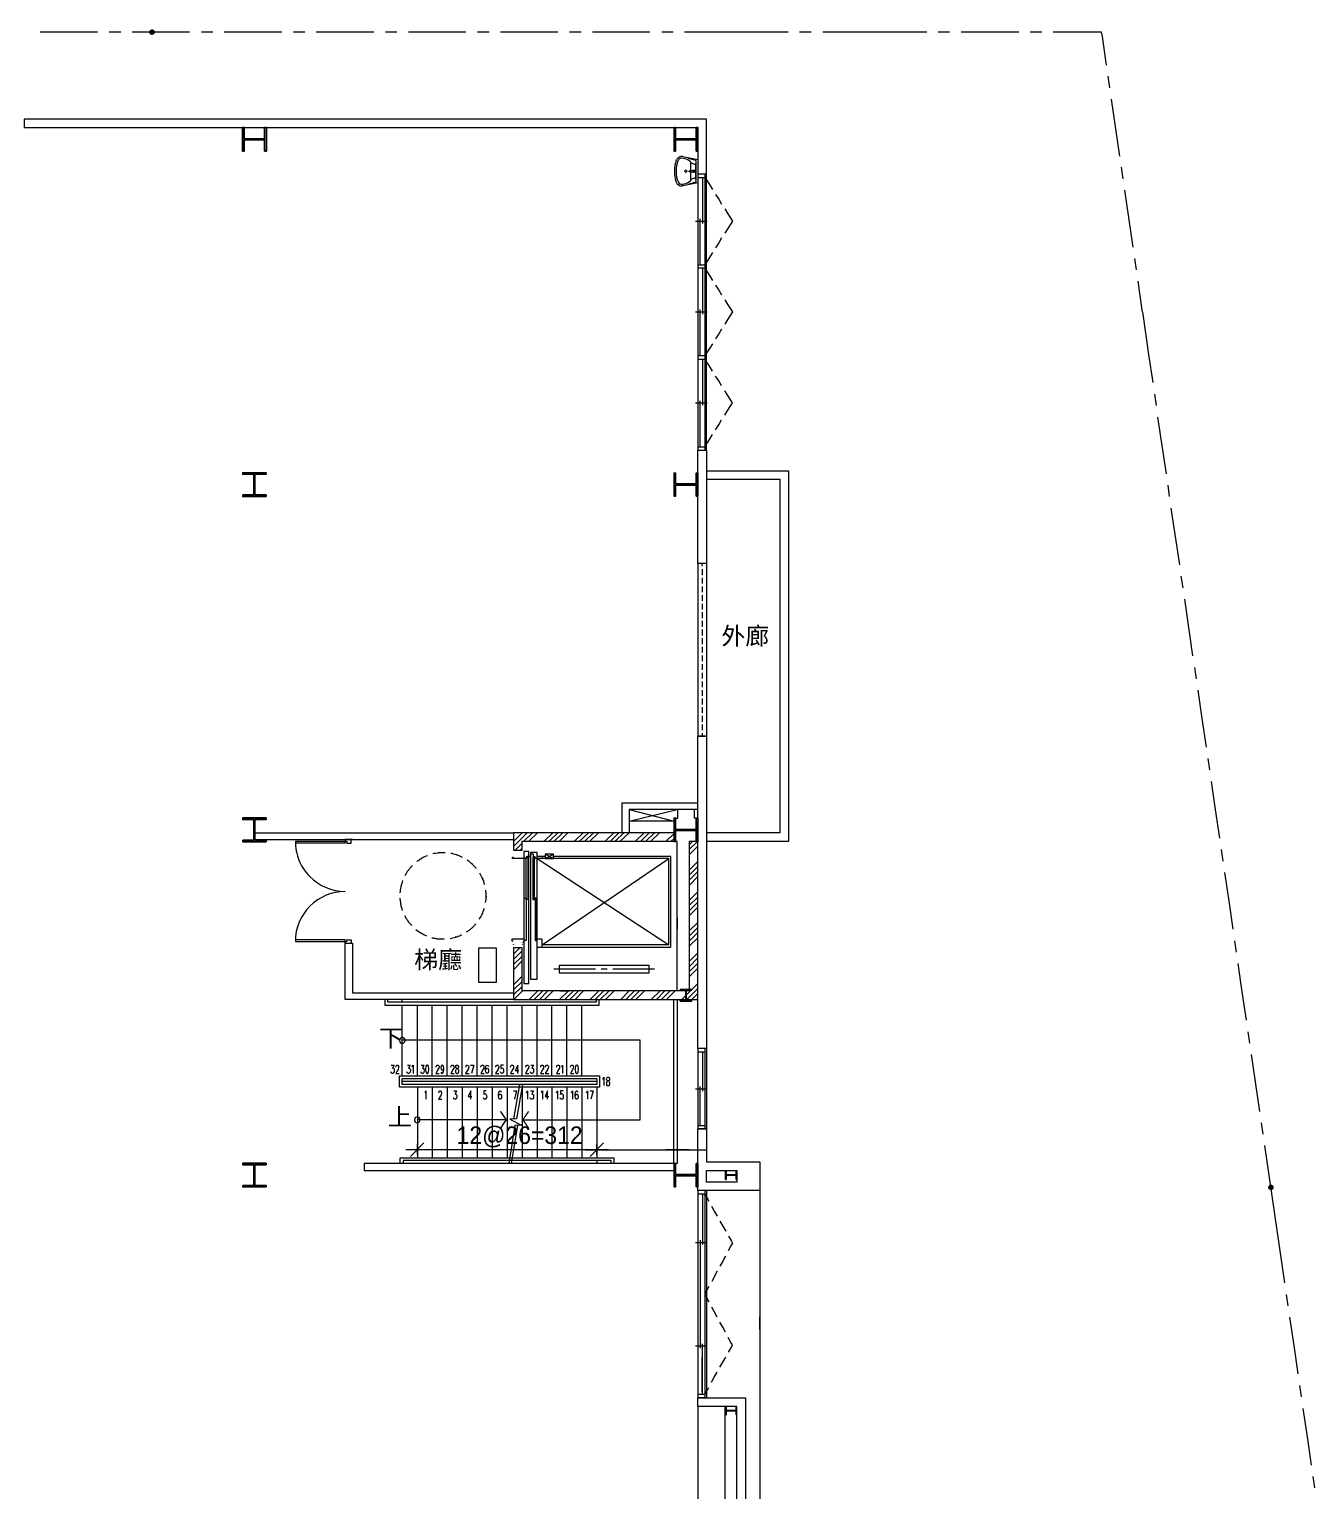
# Model space of a CAD drawing. Header units: millimetres. Extents: x -15161 to 10473752, y -72817 to 33960.
# Drawn here: x 37300 to 39534, y 17421 to 19961 of the extents above; entities that cross this region are included whole.
import ezdxf

# ---------------------------------------------------------------- set-up
doc = ezdxf.new("R2010")
doc.units = ezdxf.units.MM
for name, color, linetype in [('PDF2_單色填滿', 7, 'Continuous'), ('PDF2_幾何圖形', 7, 'Continuous'), ('PDF2_文字', 7, 'Continuous')]:
    doc.layers.add(name, color=color, linetype=linetype)
doc.styles.add('PDF PMingLiU', font='PMingLiU.ttf')

# ---------------------------------------------------------------- blocks, each defined once
blk = doc.blocks.new('二樓建築底圖')
at = {"layer": 'PDF2_單色填滿', "lineweight": 9}
for points in [[(137.7, -4292.2), (135.6, -4293.9), (140.3, -4296.4)], [(140.3, -4291.3), (137.7, -4292.2), (140.3, -4296.4)], [(142.8, -4292.2), (140.3, -4291.3), (140.3, -4296.4)], [(144.5, -4293.9), (142.8, -4292.2), (140.3, -4296.4)], [(135.6, -4293.9), (135.2, -4296.4), (140.3, -4296.4)], [(135.2, -4296.4), (135.6, -4298.9), (140.3, -4296.4)], [(135.6, -4298.9), (137.7, -4300.6), (140.3, -4296.4)], [(137.7, -4300.6), (140.3, -4301.5), (140.3, -4296.4)], [(144.9, -4296.4), (144.5, -4293.9), (140.3, -4296.4)], [(140.3, -4301.5), (142.4, -4300.6), (140.3, -4296.4)], [(142.4, -4300.6), (144.5, -4298.9), (140.3, -4296.4)], [(144.5, -4298.9), (144.9, -4296.4), (140.3, -4296.4)], [(2079.3, -6304.8), (2079.7, -6302.3), (2084.4, -6304)], [(2080.5, -6306.9), (2079.3, -6304.8), (2084.4, -6304)], [(2079.7, -6302.3), (2081.4, -6300.2), (2084.4, -6304)], [(2082.7, -6308.6), (2080.5, -6306.9), (2084.4, -6304)], [(2081.4, -6300.2), (2083.5, -6298.9), (2084.4, -6304)], [(2085.2, -6309), (2082.7, -6308.6), (2084.4, -6304)], [(2083.5, -6298.9), (2086, -6299.3), (2084.4, -6304)], [(2086, -6299.3), (2088.2, -6301), (2084.4, -6304)], [(2088.2, -6301), (2089.4, -6303.1), (2084.4, -6304)], [(2089.4, -6303.1), (2089, -6305.7), (2084.4, -6304)], [(2089, -6305.7), (2087.3, -6307.8), (2084.4, -6304)], [(2087.3, -6307.8), (2085.2, -6309), (2084.4, -6304)]]:
    blk.add_solid(points, dxfattribs=at)
at = {"layer": 'PDF2_單色填滿', "lineweight": 13}
for points in [[(747.3, -6171.9), (744.3, -6171.9), (757, -6186.3), (754, -6186.3)], [(757, -6186.3), (754, -6186.3), (747.3, -6201.1), (744.3, -6201.1)], [(793, -6171.9), (795.9, -6171.9), (783.2, -6186.3), (785.8, -6186.3)], [(783.2, -6186.3), (785.8, -6186.3), (793, -6201.1), (795.9, -6201.1)]]:
    blk.add_solid(points, dxfattribs=at)
at = {"layer": 'PDF2_幾何圖形', "lineweight": 13}
for points in [[(45.5, -4296.4), (-54.4, -4296.4)], [(85.7, -4296.4), (65.8, -4296.4)], [(205.5, -4296.4), (105.6, -4296.4)], [(245.7, -4296.4), (225.8, -4296.4)], [(365.5, -4296.4), (265.6, -4296.4)], [(405.7, -4296.4), (385.8, -4296.4)], [(525.5, -4296.4), (425.6, -4296.4)], [(565.7, -4296.4), (545.8, -4296.4)], [(685.5, -4296.4), (585.6, -4296.4)], [(725.7, -4296.4), (705.8, -4296.4)], [(845.5, -4296.4), (745.6, -4296.4)], [(885.7, -4296.4), (865.8, -4296.4)], [(1005.4, -4296.4), (905.6, -4296.4)], [(1045.7, -4296.4), (1025.8, -4296.4)], [(1245.4, -4296.4), (1065.6, -4296.4)], [(1285.6, -4296.4), (1265.3, -4296.4)], [(1486.3, -4296.4), (1305.5, -4296.4)], [(1526.1, -4296.4), (1506.2, -4296.4)], [(1646.3, -4296.4), (1546, -4296.4)], [(1686.1, -4296.4), (1666.2, -4296.4)], [(1798.6, -4353.6), (1791.5, -4304), (1790.2, -4296.4), (1706, -4296.4)], [(1804.6, -4392.9), (1801.6, -4373)], [(1821.9, -4511.9), (1807.5, -4412.8)], [(1827.4, -4551.2), (1824.9, -4531.3)], [(1844.8, -4670.2), (1830.4, -4571.1)], [(1850.7, -4709.5), (1847.7, -4689.6)], [(1879.5, -4905.5), (1872.3, -4856.4), (1862.1, -4786.6), (1860.9, -4778.9), (1853.7, -4729.4)], [(1885.4, -4945.3), (1882.5, -4925.4)], [(1902.8, -5063.8), (1895.6, -5014.7), (1888, -4965.2)], [(1103.6, -5058.7), (1246.3, -5058.7), (1246.3, -5702.9), (1103.6, -5702.9)], [(1103.6, -5073.5), (1231, -5073.5), (1231, -5687.7), (1103.6, -5687.7)], [(1908.3, -5103.6), (1905.7, -5083.7)], [(1926.1, -5222.1), (1918.4, -5172.6), (1911.2, -5123.5)], [(1931.6, -5261.9), (1928.6, -5242)], [(1948.9, -5380.4), (1941.7, -5330.9), (1934.5, -5281.8)], [(1954.8, -5420.2), (1951.9, -5400.3)], [(1972.2, -5538.7), (1965, -5489.2), (1957.8, -5440.1)], [(1978.1, -5578.5), (1975.2, -5558.6)], [(1995.5, -5697), (1988.3, -5647.5), (1981.1, -5598.4)], [(2001.4, -5736.8), (1998.4, -5716.9)], [(2018.7, -5855.3), (2011.6, -5805.8), (2004.4, -5756.7)], [(2024.7, -5895.1), (2021.7, -5875.2)], [(2042, -6013.6), (2034.4, -5964.1), (2027.2, -5914.6)], [(544.9, -5977.6), (544.9, -5987.4), (917, -5987.4), (917, -5977.6)], [(911.9, -5977.6), (911.9, -5982.3), (550, -5982.3), (550, -5977.6)], [(575, -5982.3), (575, -5977.6)], [(575, -6110.1), (575, -5987.4)], [(601.2, -6110.1), (601.2, -5987.4)], [(627, -6110.1), (627, -5987.4)], [(652.9, -6110.1), (652.9, -5987.4)], [(679.1, -6110.1), (679.1, -5987.4)], [(704.9, -6110.1), (704.9, -5987.4)], [(731.2, -6110.1), (731.2, -5987.4)], [(757, -6110.1), (757, -5987.4)], [(783.2, -6110.1), (783.2, -5987.4)], [(809.1, -6110.1), (809.1, -5987.4)], [(834.9, -6110.1), (834.9, -5987.4)], [(861.1, -6110.1), (861.1, -5987.4)], [(886.9, -6110.1), (886.9, -5987.4)], [(1052.9, -5977.6), (1052.9, -6262.5), (1046.9, -6262.5), (1046.9, -5977.6)], [(575, -6053.4), (576.3, -6053.4), (577.5, -6053), (578.4, -6052.1), (580.1, -6049.6), (580.1, -6048.3), (580.1, -6047), (579.2, -6046.2), (578.4, -6044.9), (577.5, -6044.1), (576.3, -6043.7), (575, -6043.7)], [(2047.5, -6053.4), (2044.6, -6033.5)], [(783.2, -6186.3), (988.1, -6186.3), (988.1, -6048.3), (575, -6048.3)], [(2064.9, -6171.9), (2050.5, -6072.9)], [(913.2, -6119.8), (768, -6119.8), (575, -6119.8)], [(601.2, -6130), (601.2, -6252.3)], [(627, -6130), (627, -6252.3)], [(652.9, -6130), (652.9, -6252.3)], [(679.1, -6130), (679.1, -6252.3)], [(704.9, -6130), (704.9, -6252.3)], [(731.2, -6130), (731.2, -6252.3)], [(757, -6130), (757, -6252.3)], [(783.7, -6124.9), (773.5, -6184.6), (762.1, -6185.4), (782, -6195.6), (770.5, -6196.5), (760, -6262.5)], [(778.6, -6124.9), (768.4, -6185)], [(783.2, -6130), (783.2, -6252.3)], [(809.1, -6130), (809.1, -6252.3)], [(834.9, -6130), (834.9, -6252.3)], [(861.1, -6130), (861.1, -6252.3)], [(886.9, -6130), (886.9, -6252.3)], [(913.2, -6130), (913.2, -6252.3)], [(757, -6186.3), (601.2, -6186.3)], [(765, -6262.5), (775.6, -6196)], [(2070.8, -6211.7), (2067.8, -6191.8)], [(2108.5, -6469.9), (2073.8, -6231.2)], [(571.2, -6262.5), (571.2, -6252.3), (942.8, -6252.3), (942.8, -6262.5)], [(938.1, -6262.5), (938.1, -6257.4), (576.3, -6257.4), (576.3, -6262.5)], [(913.2, -6257.4), (913.2, -6262.5)], [(1196.3, -6309.5), (1196.3, -7610.2), (-1146, -7610.2)], [(2114.4, -6509.7), (2111.4, -6489.8)], [(2131.8, -6628.2), (2124.6, -6578.7), (2117.4, -6529.6)], [(2137.7, -6668), (2134.7, -6648.1)], [(2155, -6786.5), (2147.8, -6737.4), (2140.6, -6687.9)], [(2160.5, -6826.3), (2157.6, -6806.4)]]:
    blk.add_lwpolyline(points, dxfattribs=at)
at = {"layer": 'PDF2_幾何圖形', "lineweight": 20}
for points in [[(1103.6, -4447.5), (-81.9, -4447.5), (-81.9, -4462.3), (1088.8, -4462.3), (1088.8, -4542.8), (1103.6, -4542.8)], [(1088.8, -5219.6), (1088.8, -5022.7), (1103.6, -5022.7), (1103.6, -5219.6)], [(1103.6, -5519.7), (1103.6, -6062.7), (1088.8, -6062.7), (1088.8, -5519.7)], [(768, -5717.7), (783.2, -5717.7), (783.2, -5702.5), (1047.3, -5702.5), (1047.3, -5687.7), (768, -5687.7)], [(768, -5887.5), (768, -5977.6), (1088.8, -5977.6), (1088.8, -5702.9), (1073.6, -5702.9), (1073.6, -5962.4), (783.2, -5962.4), (783.2, -5887.5)], [(1103.6, -6259.5), (1196.3, -6259.5), (1196.3, -6309.5), (1088.8, -6309.5), (1088.8, -6202.4), (1103.6, -6202.4)]]:
    blk.add_lwpolyline(points, close=True, dxfattribs=at)
at = {"layer": 'PDF2_幾何圖形', "lineweight": 25}
for points in [[(335.8, -4503), (338.8, -4503), (338.8, -4462.3), (335.8, -4462.3), (335.8, -4481.8), (300.3, -4481.8), (300.3, -4462.3), (297.3, -4462.3), (297.3, -4503), (300.3, -4503), (300.3, -4483.5), (335.8, -4483.5)], [(1085.9, -4503), (1088.8, -4503), (1088.8, -4462.3), (1085.9, -4462.3), (1085.9, -4481.8), (1049.9, -4481.8), (1049.9, -4462.3), (1047.3, -4462.3), (1047.3, -4503), (1049.9, -4503), (1049.9, -4483.5), (1085.9, -4483.5)], [(297.7, -5100.6), (297.7, -5103.6), (338.4, -5103.6), (338.4, -5100.6), (318.9, -5100.6), (318.9, -5064.6), (338.4, -5064.6), (338.4, -5062.1), (297.7, -5062.1), (297.7, -5064.6), (317.2, -5064.6), (317.2, -5100.6)], [(1085.9, -5102.7), (1088.8, -5102.7), (1088.8, -5062.5), (1085.9, -5062.5), (1085.9, -5081.6), (1049.9, -5081.6), (1049.9, -5062.5), (1047.3, -5062.5), (1047.3, -5102.7), (1049.9, -5102.7), (1049.9, -5083.7), (1085.9, -5083.7)], [(297.7, -5700.4), (297.7, -5703.3), (338.4, -5703.3), (338.4, -5700.4), (318.9, -5700.4), (318.9, -5664.8), (338.4, -5664.8), (338.4, -5661.9), (297.7, -5661.9), (297.7, -5664.8), (317.2, -5664.8), (317.2, -5700.4)], [(1085.9, -5702.9), (1088.8, -5702.9), (1088.8, -5662.3), (1085.9, -5662.3), (1085.9, -5681.8), (1049.9, -5681.8), (1049.9, -5662.3), (1047.3, -5662.3), (1047.3, -5702.9), (1049.9, -5702.9), (1049.9, -5683.5), (1085.9, -5683.5)], [(1057.9, -5961.1), (1057.9, -5960.3), (1077.8, -5960.3), (1077.8, -5961.1), (1068.5, -5961.1), (1068.5, -5978.9), (1077.8, -5978.9), (1077.8, -5980.2), (1057.9, -5980.2), (1057.9, -5978.9), (1067.7, -5978.9), (1067.7, -5961.1)], [(297.7, -6300.6), (297.7, -6303.1), (338.4, -6303.1), (338.4, -6300.6), (318.9, -6300.6), (318.9, -6264.6), (338.4, -6264.6), (338.4, -6262.1), (297.7, -6262.1), (297.7, -6264.6), (317.2, -6264.6), (317.2, -6300.6)], [(1085.9, -6302.7), (1088.8, -6302.7), (1088.8, -6262.5), (1085.9, -6262.5), (1085.9, -6281.5), (1049.9, -6281.5), (1049.9, -6262.5), (1047.3, -6262.5), (1047.3, -6302.7), (1049.9, -6302.7), (1049.9, -6283.6), (1085.9, -6283.6)], [(1155.3, -6283.2), (1155.3, -6282.8), (1154.9, -6282.8)], [(1155.3, -6283.2), (1154.9, -6282.8)], [(1154.9, -6699.3), (1155.7, -6699.3), (1155.7, -6684.5), (1154.9, -6684.5), (1154.9, -6691.7), (1137.5, -6691.7), (1137.5, -6684.5), (1136.7, -6684.5), (1136.7, -6699.3), (1137.5, -6699.3), (1137.5, -6692.1), (1154.9, -6692.1)]]:
    blk.add_lwpolyline(points, close=True, dxfattribs=at)
at = {"layer": 'PDF2_幾何圖形', "lineweight": 5}
for points in [[(1055.8, -4514), (1055, -4514.4), (1053.7, -4515.2), (1052, -4516.9), (1051.6, -4518.2)], [(1062.2, -4512.7), (1088.8, -4517.8), (1088.8, -4558.4), (1062.2, -4563.5)], [(1084.6, -4519.5), (1084.2, -4519), (1083.3, -4519), (1072.3, -4515.7)], [(1084.6, -4556.7), (1085.4, -4555.9), (1085.4, -4555), (1085.9, -4554.6), (1085.9, -4522), (1085.4, -4521.2), (1085.4, -4520.3), (1084.6, -4519.5), (1085, -4519.9)], [(1081.6, -4540.2), (1073.6, -4538.9), (1073.6, -4537.2), (1081.6, -4536)], [(1076.6, -4522.4), (1076.1, -4522), (1076.1, -4521.6), (1075.7, -4521.6), (1075.7, -4521.2)], [(1076.6, -4536.8), (1076.6, -4522.4), (1077, -4522.9)], [(1076.6, -4523.7), (1082.5, -4525.8), (1084.2, -4525.8), (1084.2, -4525.4), (1084.6, -4525.4), (1084.6, -4524.6), (1084.6, -4551.6), (1084.6, -4550.8), (1084.2, -4550.8), (1084.2, -4550.4), (1082.5, -4550.4), (1076.6, -4552.5)], [(1076.6, -4553.8), (1076.6, -4539.4)], [(1080.8, -4539.4), (1082.9, -4537.2)], [(1080.8, -4537.2), (1082.9, -4539.4)], [(1088.8, -4542.8), (1088.8, -5022.7)], [(1100.7, -4542.8), (1100.7, -5022.7)], [(1103.6, -5022.7), (1103.6, -4542.8)], [(1072.3, -4560.5), (1083.3, -4557.1), (1084.2, -4557.1), (1084.6, -4556.7), (1085, -4557.1)], [(1075.7, -4555), (1075.7, -4554.6), (1076.1, -4554.6), (1076.1, -4554.2), (1076.6, -4553.8), (1077, -4554.2)], [(1088.8, -4548.7), (1100.7, -4548.7)], [(1096.9, -4548.7), (1096.9, -4628.7)], [(1092.6, -4700.6), (1092.6, -4620.6)], [(1084.6, -4624.9), (1104.5, -4624.9)], [(1088.8, -4700.6), (1100.7, -4700.6)], [(1100.7, -4706.6), (1088.8, -4706.6)], [(1096.9, -4706.6), (1096.9, -4786.6)], [(1084.6, -4782.7), (1104.5, -4782.7)], [(1092.6, -4858.5), (1092.6, -4778.5)], [(1088.8, -4858.5), (1100.7, -4858.5)], [(1088.8, -4864.9), (1100.7, -4864.9)], [(1096.9, -4864.9), (1096.9, -4944.9)], [(1084.6, -4940.6), (1104.5, -4940.6)], [(1092.6, -5016.8), (1092.6, -4936.8)], [(1088.8, -5016.8), (1100.7, -5016.8)], [(1088.8, -5219.6), (1088.8, -5519.7)], [(1096, -5224.6), (1096, -5219.6), (1096.4, -5220)], [(1096, -5229.7), (1096, -5239.9)], [(1103.6, -5219.6), (1103.6, -5519.7)], [(1096, -5244.5), (1096, -5254.7)], [(1096, -5259.8), (1096, -5269.5)], [(1096, -5274.6), (1096, -5284.7)], [(1096, -5289.8), (1096, -5299.6)], [(1096, -5304.6), (1096, -5314.8)], [(1096, -5319.4), (1096, -5329.6)], [(1096, -5334.7), (1096, -5344.8)], [(1096, -5349.5), (1096, -5359.7)], [(1096, -5364.7), (1096, -5374.5)], [(1096, -5379.5), (1096, -5389.7)], [(1096, -5394.8), (1096, -5404.5)], [(1096, -5409.6), (1096, -5419.8)], [(1096, -5424.8), (1096, -5434.6)], [(1096, -5439.7), (1096, -5449.8)], [(1096, -5454.5), (1096, -5464.6)], [(1096, -5469.7), (1096, -5479.4)], [(1096, -5484.5), (1096, -5494.7)], [(1096, -5499.8), (1096, -5509.5)], [(1096, -5514.6), (1096, -5519.7), (1096.4, -5520.1)], [(1049.9, -5662.3), (1053.7, -5662.3), (1053.7, -5647.9)], [(1085.9, -5662.3), (1082.5, -5662.3), (1082.5, -5647.9)], [(1047.3, -5667.8), (969.5, -5667.8)], [(389.2, -5702.5), (475.9, -5702.5), (475.9, -5705.5), (389.2, -5705.5)], [(475.9, -5699.5), (475.9, -5702.5), (478.9, -5702.5), (478.9, -5705.5), (486.1, -5705.5), (486.1, -5699.5)], [(1052.9, -5962.4), (1052.9, -5702.9), (1049.9, -5702.9)], [(475.9, -5879.4), (475.9, -5876.5), (478.9, -5876.5), (478.9, -5873.5), (486.1, -5873.5), (486.1, -5879.4)], [(1088.8, -6062.7), (1088.8, -6202.4)], [(1088.8, -6068.6), (1100.7, -6068.6)], [(1096.9, -6068.6), (1096.9, -6136.8)], [(1100.7, -6062.7), (1100.7, -6202.4)], [(1103.6, -6062.7), (1103.6, -6202.4)], [(1084.6, -6132.5), (1104.5, -6132.5)], [(1092.6, -6196.5), (1092.6, -6128.7)], [(1088.8, -6196.5), (1100.7, -6196.5)], [(1088.8, -6309.5), (1088.8, -6669.7)], [(1088.8, -6315.4), (1100.7, -6315.4)], [(1096.9, -6315.4), (1096.9, -6403.4)], [(1100.7, -6309.5), (1100.7, -6669.7)], [(1103.6, -6309.5), (1103.6, -6669.7)], [(1084.6, -6399.6), (1104.5, -6399.6)], [(1092.6, -6395.4), (1092.6, -6583.3)], [(1096.9, -6663.3), (1096.9, -6575.7)], [(1084.6, -6579.5), (1104.5, -6579.5)], [(1088.8, -6663.3), (1100.7, -6663.3)], [(1088.8, -6684.5), (1088.8, -6875), (1136.2, -6875), (1136.2, -6684.5)]]:
    blk.add_lwpolyline(points, dxfattribs=at)
for points in [[(1067.7, -4540.2), (1068.9, -4539.4), (1069.8, -4538.1), (1068.9, -4536.8), (1067.7, -4536), (1066.4, -4536.8), (1065.6, -4538.1), (1066.4, -4539.4)], [(1081.6, -4540.2), (1082.9, -4539.4), (1083.8, -4538.1), (1082.9, -4536.8), (1081.6, -4536), (1080.4, -4536.8), (1079.5, -4538.1), (1080.4, -4539.4)], [(1081.6, -4539.8), (1082.9, -4539.4), (1083.3, -4538.1), (1082.9, -4537.2), (1081.6, -4536.4), (1080.8, -4537.2), (1080.4, -4538.1), (1080.8, -4539.4)], [(737.9, -5887.5), (737.9, -5947.6), (707.9, -5947.6), (707.9, -5887.5)]]:
    blk.add_lwpolyline(points, close=True, dxfattribs=at)
at = {"layer": 'PDF2_幾何圖形', "lineweight": 0}
for points in [[(1100.7, -4548.7), (1108.7, -4561.4), (1113.8, -4569.8)], [(1119.3, -4578.3), (1124.8, -4586.8), (1129.9, -4595.2)], [(1135.4, -4603.7), (1140.9, -4612.2), (1148.5, -4624.9), (1140.9, -4637.6), (1135.4, -4645.6)], [(1129.9, -4654.1), (1124.8, -4662.5), (1119.3, -4671)], [(1113.8, -4679.5), (1108.7, -4687.9), (1100.7, -4700.6)], [(1100.7, -4706.6), (1108.7, -4719.3), (1113.8, -4727.7)], [(1119.3, -4736.2), (1124.8, -4744.6), (1129.9, -4753.1)], [(1135.4, -4761.6), (1140.9, -4770), (1148.5, -4782.7), (1140.9, -4795.4), (1135.4, -4803.9)], [(1129.9, -4812.4), (1124.8, -4820.8), (1119.3, -4829.3)], [(1113.8, -4837.8), (1108.7, -4846.2), (1100.7, -4858.5)], [(1113.8, -4885.6), (1108.7, -4877.1), (1100.7, -4864.9)], [(1129.9, -4911), (1124.8, -4902.5), (1119.3, -4894.1)], [(1135.4, -4961.8), (1140.9, -4953.3), (1148.5, -4940.6), (1140.9, -4927.9), (1135.4, -4919.5)], [(1119.3, -4987.2), (1124.8, -4978.7), (1129.9, -4970.3)], [(1100.7, -5016.8), (1108.7, -5004.1), (1113.8, -4995.6)], [(1246.3, -5066.3), (1246.7, -5066.8)], [(969.5, -5647.5), (1047.3, -5667.8)], [(969.5, -5667.8), (1052.9, -5647.5)], [(768, -5702.9), (783.2, -5687.7)], [(768, -5711.8), (792.1, -5687.7)], [(786.2, -5702.5), (801, -5687.7)], [(794.7, -5702.5), (809.9, -5687.7)], [(821.3, -5702.5), (836.6, -5687.7)], [(830.2, -5702.5), (845, -5687.7)], [(839.1, -5702.5), (853.9, -5687.7)], [(848, -5702.5), (862.8, -5687.7)], [(874.2, -5702.5), (889.5, -5687.7)], [(883.1, -5702.5), (898.4, -5687.7)], [(892, -5702.5), (907.2, -5687.7)], [(900.9, -5702.5), (915.7, -5687.7)], [(927.6, -5702.5), (942.4, -5687.7)], [(936.5, -5702.5), (951.3, -5687.7)], [(944.9, -5702.5), (960.2, -5687.7)], [(953.8, -5702.5), (969, -5687.7)], [(980.5, -5702.5), (995.3, -5687.7)], [(989.4, -5702.5), (1004.2, -5687.7)], [(998.3, -5702.5), (1013.1, -5687.7)], [(1007.1, -5702.5), (1022, -5687.7)], [(1033.4, -5702.5), (1047.3, -5689)], [(771, -5717.7), (783.2, -5705.5)], [(779.8, -5717.7), (783.2, -5714.4)], [(1042.3, -5702.5), (1047.3, -5697.4)], [(1073.6, -5708.4), (1079.1, -5702.9)], [(1073.6, -5716.9), (1088, -5702.9)], [(1073.6, -5725.8), (1088.8, -5711)], [(608.4, -5732.6), (607.2, -5733), (605.9, -5733.8), (605, -5734.2), (604.2, -5735.1), (602.9, -5735.9), (602.1, -5736.4), (600.8, -5737.2), (600, -5738.1)], [(609.3, -5731.7), (608.8, -5732.1), (609.3, -5732.6), (608.8, -5732.1), (608.4, -5732.1), (608.4, -5732.6), (608.8, -5733)], [(638.9, -5722.8), (638.5, -5722.8), (638.9, -5723.2)], [(639.3, -5723.2), (638.9, -5722.8), (639.3, -5722.8), (639.7, -5723.2)], [(669.8, -5726.2), (669.4, -5726.2), (669.8, -5726.6), (669.4, -5726.2), (668.9, -5726.2), (669.4, -5726.6)], [(670.2, -5726.6), (669.8, -5726.2), (670.2, -5726.6)], [(793.4, -5726.6), (795.1, -5726.6), (795.1, -5729.6), (790, -5729.6), (790, -5732.6), (766.7, -5732.6), (766.7, -5730), (768.4, -5730)], [(817.9, -5728.7), (817.9, -5732.6), (805.7, -5732.6), (805.7, -5729.6), (802.7, -5729.6), (802.7, -5724.9), (798, -5724.9), (798, -5729.6), (796.8, -5729.6)], [(809.1, -5886.6), (1041.8, -5886.6), (1041.8, -5728.7), (837.8, -5728.7)], [(823.4, -5728.7), (809.1, -5728.7)], [(809.1, -5732.6), (1038, -5882.4), (1038, -5732.6), (817.9, -5732.6)], [(1038, -5882.4), (817.9, -5882.4), (1038, -5732.6)], [(823.4, -5724.9), (837.8, -5732.6)], [(823.4, -5732.6), (837.8, -5724.9)], [(1073.6, -5752.4), (1088.8, -5737.6)], [(585.6, -5752.9), (585.1, -5752.9), (585.1, -5753.3), (585.6, -5753.7)], [(592.3, -5744.4), (591.5, -5745.7), (588.1, -5749.1), (587.3, -5750.3), (586.8, -5751.2), (586, -5752), (586, -5752.4), (585.6, -5752.4), (586, -5752.9)], [(585.6, -5752.4), (585.6, -5752.9), (586, -5753.3)], [(696, -5741.9), (696.5, -5742.3)], [(696.9, -5742.3), (696.5, -5742.3), (696.9, -5742.7)], [(703.7, -5749.9), (702.8, -5749.1), (702, -5747.8), (696.9, -5742.7), (696.9, -5742.3), (697.3, -5742.7)], [(1073.6, -5761.3), (1088.8, -5746.1)], [(1073.6, -5770.2), (1088.8, -5755)], [(1073.6, -5779.1), (1088.8, -5763.9)], [(572.9, -5780.4), (572.4, -5780.4), (572.4, -5780.8), (572.9, -5781.2)], [(572.4, -5780.8), (572.4, -5781.2), (572.9, -5781.7)], [(572.4, -5781.2), (572.4, -5781.7), (572.9, -5782.1), (572.4, -5781.7)], [(714.2, -5767.3), (714.2, -5766.8), (714.7, -5767.3)], [(714.7, -5767.7), (714.2, -5767.3), (714.7, -5767.7)], [(714.7, -5768.1), (714.7, -5767.7), (715.1, -5768.1), (714.7, -5767.7)], [(718, -5777.4), (717.6, -5776.6), (716.8, -5774), (716.8, -5772.8), (716.4, -5771.5), (715.9, -5770.6), (715.1, -5769.4), (714.7, -5768.1), (715.1, -5768.5)], [(1073.6, -5805.4), (1088.8, -5790.5)], [(570.8, -5801.5), (570.8, -5802.8), (571.2, -5804.1), (571.2, -5806.6), (571.6, -5807.9), (571.6, -5809.2), (572, -5810.4), (572, -5811.7), (572.4, -5812.1)], [(572, -5811.7), (572, -5812.1), (572.4, -5812.6), (572, -5812.1), (572.9, -5813)], [(572.4, -5812.6), (572.4, -5813), (572.9, -5813.4)], [(720.6, -5798.2), (720.6, -5797.7), (721, -5798.2), (720.6, -5797.7), (720.6, -5797.3)], [(721, -5798.6), (720.6, -5798.2), (720.6, -5798.6), (721, -5799)], [(1073.6, -5814.2), (1088.8, -5799.4)], [(1073.6, -5823.1), (1088.8, -5808.3)], [(579.2, -5831.6), (580.1, -5834.1), (580.9, -5835), (581.3, -5836.3)], [(584.7, -5840.9), (584.7, -5841.3), (585.1, -5841.3), (585.6, -5841.8)], [(713.8, -5828.6), (713.8, -5828.2), (714.2, -5828.2), (714.7, -5828.6)], [(713.8, -5829.1), (713.8, -5828.6), (714.2, -5829.1)], [(714.2, -5828.2), (714.2, -5827.8), (714.7, -5826.9), (715.5, -5824.4)], [(1073.6, -5832), (1088.8, -5816.8)], [(607.6, -5862.1), (608, -5862.1), (608.4, -5862.5)], [(608, -5862.1), (608.4, -5862.5), (609.3, -5862.9), (610.5, -5863.3), (611.4, -5864.2)], [(686.7, -5860), (688, -5859.5), (688.8, -5858.7), (690.1, -5857.8), (691, -5857), (691.8, -5856.6), (693.1, -5855.7), (694.8, -5854), (695.2, -5854.5)], [(694.8, -5854), (695.2, -5853.6), (695.6, -5854), (695.2, -5853.6), (695.6, -5853.6), (695.6, -5853.2), (696, -5853.6)], [(695.6, -5853.2), (696, -5853.2), (698.6, -5850.6)], [(1052.9, -5846.4), (1053.3, -5846.8)], [(1052.9, -5865.5), (1053.3, -5865.9)], [(1073.6, -5858.3), (1088.8, -5843.4)], [(1073.6, -5867.2), (1088.8, -5852.3)], [(1073.6, -5876), (1088.8, -5861.2)], [(488.2, -5881.5), (488.6, -5882)], [(626.6, -5870.1), (627.9, -5870.1), (629.2, -5870.5), (630.4, -5871), (631.7, -5871), (633, -5871.4), (633.8, -5871.4), (635.1, -5871.8), (636.8, -5871.8), (637.2, -5872.2)], [(636.8, -5871.8), (637.2, -5871.8), (637.6, -5872.2), (637.2, -5871.8), (637.6, -5871.8), (638.1, -5872.2)], [(637.6, -5871.8), (638.1, -5871.8), (639.3, -5872.2), (641.4, -5872.2)], [(668.5, -5869.3), (668.1, -5868.8), (667.7, -5868.8), (667.7, -5869.3), (668.1, -5869.7)], [(668.1, -5868.8), (668.5, -5868.8), (668.9, -5869.3), (668.5, -5868.8), (668.9, -5868.8), (670.2, -5868.4), (671.1, -5868), (672.3, -5867.6)], [(784.9, -5876.5), (786.6, -5876.5), (786.6, -5872.7), (765.5, -5872.7), (765.5, -5875.2), (767.6, -5875.2)], [(768, -5898.9), (779.4, -5887.5)], [(783.2, -5877.7), (783.7, -5878.2)], [(783.2, -5881.5), (783.7, -5882)], [(817.9, -5886.6), (817.9, -5872.7), (809.1, -5872.7)], [(1052.9, -5877.7), (1053.3, -5878.2)], [(1073.6, -5884.9), (1088.8, -5870.1)], [(768, -5907.8), (783.2, -5893)], [(768, -5916.7), (783.2, -5901.9)], [(768, -5925.6), (783.2, -5910.3)], [(1073.6, -5911.6), (1088.8, -5896.4)], [(1073.6, -5920.5), (1088.8, -5905.2)], [(1073.6, -5929.4), (1088.8, -5914.1)], [(768, -5952.2), (783.2, -5937)], [(910.6, -5924.7), (838.3, -5924.7)], [(931, -5924.7), (920.8, -5924.7)], [(1013.1, -5924.7), (940.7, -5924.7)], [(1073.6, -5937.8), (1088.8, -5923)], [(768, -5960.7), (783.2, -5945.9)], [(768, -5969.6), (783.2, -5954.8)], [(768.8, -5977.6), (784.1, -5962.4)], [(795.5, -5977.6), (810.3, -5962.4)], [(804.4, -5977.6), (819.2, -5962.4)], [(813.3, -5977.6), (828.1, -5962.4)], [(822.2, -5977.6), (837, -5962.4)], [(848.4, -5977.6), (863.7, -5962.4)], [(857.3, -5977.6), (872.5, -5962.4)], [(866.2, -5977.6), (881, -5962.4)], [(875.1, -5977.6), (889.9, -5962.4)], [(901.7, -5977.6), (916.6, -5962.4)], [(910.2, -5977.6), (925.4, -5962.4)], [(919.1, -5977.6), (934.3, -5962.4)], [(928, -5977.6), (943.2, -5962.4)], [(954.7, -5977.6), (969.5, -5962.4)], [(963.5, -5977.6), (978.4, -5962.4)], [(972.4, -5977.6), (987.2, -5962.4)], [(980.9, -5977.6), (996.1, -5962.4)], [(1007.6, -5977.6), (1022.8, -5962.4)], [(1016.5, -5977.6), (1031.3, -5962.4)], [(1025.3, -5977.6), (1040.2, -5962.4)], [(1034.2, -5977.6), (1049, -5962.4)], [(1060.5, -5977.6), (1088.8, -5949.7)], [(1069.4, -5977.6), (1088.8, -5958.6)], [(1078.2, -5977.6), (1088.8, -5967)], [(1087.1, -5977.6), (1088.8, -5975.9)], [(555.9, -6091.5), (560.6, -6091.5), (558.1, -6097), (559.3, -6097), (560.2, -6097.4), (560.6, -6098.3), (561, -6100.4), (561, -6101.6), (560.6, -6103.8), (559.7, -6105), (558.5, -6105.9), (557.2, -6105.9), (555.9, -6105), (555.5, -6104.6), (555.1, -6102.9)], [(564, -6094.9), (564, -6094), (564.4, -6092.8), (564.8, -6091.9), (565.7, -6091.5), (567.4, -6091.5), (568.2, -6091.9)], [(583.9, -6091.5), (588.5, -6091.5), (586, -6097), (587.3, -6097), (588.1, -6097.4), (588.5, -6098.3), (589, -6100.4), (589, -6101.6), (588.5, -6103.8), (587.7, -6105), (586.4, -6105.9), (585.1, -6105.9), (583.9, -6105), (583.4, -6104.6), (583, -6102.9)], [(591.5, -6094), (592.3, -6093.6), (593.6, -6091.5), (593.6, -6105.9)], [(608, -6091.5), (612.7, -6091.5), (610.1, -6097), (611.4, -6097), (612.2, -6097.4), (612.7, -6098.3), (613.1, -6100.4), (613.1, -6101.6), (612.7, -6103.8), (611.8, -6105), (610.5, -6105.9), (609.3, -6105.9), (608, -6105), (607.6, -6104.6), (607.2, -6102.9)], [(633.8, -6094.9), (633.8, -6094), (634.2, -6092.8), (634.7, -6091.9), (635.5, -6091.5), (637.2, -6091.5), (638.1, -6091.9), (638.5, -6092.8), (638.9, -6094), (638.9, -6095.3), (638.5, -6097), (637.6, -6098.7), (633.4, -6105.9), (639.3, -6105.9)], [(642.3, -6103.8), (642.3, -6105), (643.6, -6105.9), (644.4, -6105.9), (645.7, -6105), (646.5, -6102.9), (646.9, -6099.5), (646.9, -6096.1), (646.5, -6093.6), (645.7, -6091.9), (644.4, -6091.5), (644, -6091.5), (643.1, -6091.9), (642.3, -6093.6), (641.9, -6095.3), (641.9, -6096.1), (642.3, -6098.3), (643.1, -6099.5), (644, -6100.4), (644.4, -6100.4), (645.7, -6099.5), (646.5, -6098.3), (646.9, -6096.1)], [(659.6, -6094.9), (659.6, -6094), (660.1, -6092.8), (660.5, -6091.9), (661.3, -6091.5), (663, -6091.5), (663.9, -6091.9), (664.3, -6092.8), (664.7, -6094), (664.7, -6095.3), (664.3, -6097), (663.4, -6098.7), (659.2, -6105.9), (665.1, -6105.9)], [(689.7, -6091.9), (690.1, -6092.8), (690.5, -6094), (690.5, -6095.3), (690.1, -6097), (689.3, -6098.7), (685, -6105.9), (691, -6105.9)], [(693.5, -6091.5), (699.4, -6091.5), (695.2, -6105.9)], [(711.7, -6094.9), (711.7, -6094), (712.1, -6092.8), (712.5, -6091.9), (713.4, -6091.5), (715.1, -6091.5), (715.9, -6091.9), (716.4, -6092.8), (716.8, -6094), (716.8, -6095.3), (716.4, -6097), (715.5, -6098.7), (711.3, -6105.9), (717.2, -6105.9)], [(724.4, -6091.9), (724.8, -6093.6)], [(737.5, -6094.9), (737.5, -6094), (737.9, -6092.8), (738.4, -6091.9), (739.2, -6091.5), (740.9, -6091.5), (741.8, -6091.9), (742.2, -6092.8), (742.6, -6094), (742.6, -6095.3), (742.2, -6097), (741.3, -6098.7), (737.1, -6105.9), (743, -6105.9)], [(750.6, -6091.5), (746.4, -6091.5), (746, -6097.4)], [(763.3, -6094.9), (763.3, -6094), (763.8, -6092.8), (764.2, -6091.9), (765, -6091.5), (766.7, -6091.5), (767.6, -6091.9), (768, -6092.8), (768.4, -6094), (768.4, -6095.3), (768, -6097), (767.1, -6098.7), (762.9, -6105.9), (768.8, -6105.9)], [(775.6, -6105.9), (775.6, -6091.5), (771.4, -6100.8), (777.3, -6100.8)], [(789.6, -6094.9), (789.6, -6094), (790, -6092.8), (790.4, -6091.9), (791.3, -6091.5), (793, -6091.5), (793.8, -6091.9), (794.2, -6092.8), (794.7, -6094), (794.7, -6095.3), (794.2, -6097), (793.4, -6098.7), (789.2, -6105.9), (795.1, -6105.9)], [(798.5, -6091.5), (802.7, -6091.5), (800.2, -6097), (801.4, -6097), (802.3, -6097.4), (802.7, -6098.3), (803.1, -6100.4), (803.1, -6101.6), (802.7, -6103.8), (801.9, -6105), (801, -6105.9), (799.7, -6105.9), (798.5, -6105), (798, -6104.6), (797.6, -6102.9)], [(815.8, -6094.9), (815.8, -6092.8), (816.7, -6091.9), (817.1, -6091.5), (818.8, -6091.5), (819.6, -6091.9), (820.1, -6092.8), (820.5, -6094), (820.5, -6095.3), (820.1, -6097), (819.2, -6098.7), (815.4, -6105.9), (820.9, -6105.9)], [(823.9, -6094.9), (823.9, -6094), (824.3, -6092.8), (824.7, -6091.9), (825.6, -6091.5), (827.3, -6091.5), (828.1, -6091.9), (828.5, -6092.8), (828.9, -6094), (828.9, -6095.3), (828.5, -6097), (827.7, -6098.7), (823.4, -6105.9), (829.4, -6105.9)], [(843.3, -6094.9), (843.3, -6094), (843.8, -6092.8), (844.2, -6091.9), (845, -6091.5), (846.7, -6091.5), (847.6, -6091.9), (848, -6092.8), (848.4, -6094), (848.4, -6095.3), (848, -6097), (847.1, -6098.7), (842.9, -6105.9), (848.8, -6105.9)], [(851.4, -6094), (852.2, -6093.6), (853.5, -6091.5), (853.5, -6105.9)], [(867.5, -6094.9), (867.5, -6094), (867.9, -6092.8), (868.3, -6091.9), (869.2, -6091.5), (870.8, -6091.5), (871.7, -6091.9), (872.1, -6092.8), (872.5, -6094), (872.5, -6095.3), (872.1, -6097), (871.3, -6098.7), (867, -6105.9), (873, -6105.9)], [(563.6, -6105.9), (569.5, -6105.9)], [(724, -6105), (722.7, -6105.9), (722.3, -6105.9), (721, -6105), (720.2, -6103.8), (719.7, -6100.8)], [(751.1, -6101.6), (750.6, -6103.8), (749.8, -6105), (748.9, -6105.9), (747.7, -6105.9), (746.4, -6105), (746, -6104.6), (745.6, -6102.9)], [(923.3, -6115.6), (924.2, -6114.8), (925.4, -6112.6), (925.4, -6127)], [(613.9, -6138.9), (614.8, -6138.5), (616, -6136.3), (616, -6150.7)], [(638.5, -6139.7), (638.5, -6138.9), (638.9, -6137.6), (639.3, -6137.2), (640.2, -6136.3), (641.4, -6136.3), (642.7, -6137.6), (643.1, -6138.9), (643.1, -6140.6), (642.7, -6141.9), (641.9, -6144), (638.1, -6150.7), (643.6, -6150.7)], [(664.7, -6136.3), (669.4, -6136.3), (666.8, -6141.9), (668.1, -6141.9), (669.4, -6143.1), (669.8, -6145.2), (669.8, -6146.9), (669.4, -6148.6), (668.5, -6149.9), (667.3, -6150.7), (666, -6150.7), (664.7, -6149.9), (664.3, -6149.5), (663.9, -6148.2)], [(693.9, -6150.7), (693.9, -6136.3), (689.7, -6146.1), (696, -6146.1)], [(721, -6136.3), (716.8, -6136.3), (716.4, -6142.7)], [(742.2, -6146.1), (742.6, -6144), (743.4, -6142.7), (744.7, -6141.9), (745.1, -6141.9), (746.4, -6142.7), (747.3, -6144), (747.3, -6148.6), (746.4, -6149.9), (745.1, -6150.7), (744.7, -6150.7), (743.4, -6149.9), (742.6, -6148.6), (742.2, -6146.1), (742.2, -6142.7), (742.6, -6138.9), (743.4, -6137.2), (744.7, -6136.3), (745.6, -6136.3), (746.4, -6137.2), (747.3, -6138.5)], [(768, -6136.3), (773.5, -6136.3), (769.7, -6150.7)], [(790.4, -6138.9), (791.3, -6138.5), (792.5, -6136.3), (792.5, -6150.7)], [(798, -6136.3), (802.7, -6136.3), (800.2, -6141.9), (801.4, -6141.9), (802.7, -6143.1), (803.1, -6145.2), (803.1, -6146.9), (802.7, -6148.6), (801.9, -6149.9), (800.6, -6150.7), (799.3, -6150.7), (798, -6149.9), (797.6, -6149.5), (797.2, -6148.2)], [(816.2, -6138.9), (817.1, -6138.5), (818.4, -6136.3), (818.4, -6150.7)], [(827.3, -6150.7), (827.3, -6136.3), (823, -6146.1), (829.4, -6146.1)], [(842.5, -6138.9), (843.3, -6138.5), (844.6, -6136.3), (844.6, -6150.7)], [(854.3, -6136.3), (850.1, -6136.3), (849.7, -6142.7), (850.1, -6141.9), (851.4, -6141), (852.6, -6141), (853.5, -6141.9), (854.3, -6143.1), (854.8, -6145.2), (854.8, -6146.9), (854.3, -6148.6), (853.5, -6149.9), (852.6, -6150.7), (851.4, -6150.7), (850.1, -6149.9), (849.7, -6149.5), (849.3, -6148.2)], [(868.7, -6138.9), (869.6, -6138.5), (870.8, -6136.3), (870.8, -6150.7)], [(878.5, -6150.7), (877.6, -6150.7), (876.8, -6149.9), (875.9, -6148.6), (875.5, -6146.1), (875.5, -6142.7), (875.9, -6138.9), (876.8, -6137.2), (877.6, -6136.3), (878.9, -6136.3), (879.7, -6137.2), (880.2, -6138.5)], [(894.6, -6138.9), (895.4, -6138.5), (896.7, -6136.3), (896.7, -6150.7)], [(901.3, -6136.3), (906.8, -6136.3), (902.6, -6150.7)], [(721.9, -6146.9), (721, -6148.6), (720.6, -6149.9), (719.3, -6150.7), (718, -6150.7), (716.8, -6149.9), (716.4, -6149.5), (715.9, -6148.2)], [(601.2, -6238.4), (601.6, -6238.8)], [(913.2, -6238.4), (913.6, -6238.8)], [(1100.7, -6315.4), (1102.8, -6319.2), (1107.5, -6327.7)], [(1112.5, -6336.6), (1117.2, -6345), (1122.3, -6353.9)], [(1126.9, -6362.8), (1132, -6371.3), (1137.1, -6380.2)], [(1141.7, -6388.6), (1146.8, -6397.5), (1148.5, -6400.9), (1146, -6405.5), (1141.3, -6414.4)], [(1136.7, -6423.3), (1132, -6432.2), (1126.9, -6440.7)], [(1122.3, -6449.6), (1113, -6467.3)], [(1107.9, -6476.2), (1103.2, -6484.7), (1100.7, -6489.4), (1103.2, -6494), (1107.9, -6502.9)], [(1122.3, -6529.6), (1113, -6511.8)], [(1136.7, -6555.8), (1132, -6546.9), (1126.9, -6538)], [(1196.3, -6539.3), (1196.8, -6539.7)], [(1141.7, -6590.1), (1146.8, -6581.6), (1148.5, -6577.8), (1146, -6573.2), (1141.3, -6564.7)], [(1196.3, -6560.5), (1196.8, -6560.9)], [(1126.9, -6616.3), (1132, -6607.9), (1137.1, -6599)], [(1112.5, -6642.6), (1117.2, -6633.7), (1122.3, -6625.2)], [(1100.7, -6663.3), (1102.8, -6659.9), (1107.5, -6651.5)], [(1096, -6669.7), (1096.4, -6670.1)]]:
    blk.add_lwpolyline(points, dxfattribs=at)
at = {"layer": 'PDF2_幾何圖形', "lineweight": 9}
for points in [[(1246.3, -5066.3), (1246.7, -5066.8)], [(848.8, -5702.5), (865.3, -5702.5)], [(1052.9, -5867.6), (1052.9, -5836.3), (1052.9, -5855.3)], [(848.8, -5962.4), (865.3, -5962.4)], [(933.1, -6238.4), (913.2, -6238.4), (601.2, -6238.4), (580.9, -6238.4)], [(589.4, -6250.2), (612.7, -6226.5)], [(601.2, -6246.8), (601.2, -6228.6)], [(892.9, -6238.4), (913.2, -6238.4), (1052.9, -6238.4), (1082.9, -6238.4)], [(1052.9, -6238.4), (1073.2, -6238.4), (1052.9, -6238.4), (1033, -6238.4)], [(1063, -6238.4), (1082.9, -6238.4), (1102.8, -6238.4)], [(1196.3, -6550.7), (1196.3, -6529.1)], [(1096, -6659.5), (1096, -6599.4)]]:
    blk.add_lwpolyline(points, dxfattribs=at)
at = {"layer": 'PDF2_幾何圖形', "lineweight": 20}
for points in [[(1103.6, -5519.7), (1088.8, -5519.7)], [(957.2, -5687.7), (957.2, -5635.6), (1088.8, -5635.6)], [(1088.8, -5647.5), (969.5, -5647.5), (969.5, -5687.7)], [(318.9, -5687.7), (768, -5687.7)], [(318.9, -5699.5), (768, -5699.5)], [(488.2, -5699.5), (475.9, -5699.5)], [(1073.6, -5962.4), (783.2, -5962.4), (783.2, -5887.5), (768, -5887.5), (768, -5977.6), (475.9, -5977.6), (475.9, -5879.4), (488.2, -5879.4), (488.2, -5965.8), (768, -5965.8)], [(1103.6, -6202.4), (1088.8, -6202.4)], [(1046.9, -6262.5), (509, -6262.5), (509, -6274.3), (1047.3, -6274.3)], [(1103.6, -6309.5), (1088.8, -6309.5)], [(1103.6, -6669.7), (1088.8, -6669.7), (1171.4, -6669.7), (1171.4, -7585.2), (-72.2, -7585.2), (-72.2, -7502.7), (-57, -7502.7), (-57, -7570), (1156.1, -7570), (1156.1, -6684.5), (1088.8, -6684.5), (1088.8, -6669.7)]]:
    blk.add_lwpolyline(points, dxfattribs=at)
at = {"layer": 'PDF2_幾何圖形', "lineweight": 0}
for points in [[(768, -5717.7), (783.2, -5717.7), (783.2, -5702.5), (1047.3, -5702.5), (1047.3, -5687.7), (768, -5687.7)], [(768, -5887.5), (768, -5977.6), (1088.8, -5977.6), (1088.8, -5702.9), (1073.6, -5702.9), (1073.6, -5962.4), (783.2, -5962.4), (783.2, -5887.5)], [(1246.7, -5695.3), (1246.3, -5694.9)], [(609.7, -5732.1), (609.3, -5731.7)], [(795.1, -5949.7), (795.1, -5720.3), (786.2, -5720.3), (786.2, -5949.7)], [(790.4, -5803.7), (790.4, -5730.4), (793.4, -5730.4), (793.4, -5803.7)], [(809.1, -5942.1), (809.1, -5722), (798, -5722), (798, -5942.1)], [(804.8, -5803.7), (804.8, -5730.4), (801.9, -5730.4), (801.9, -5803.7)], [(837.8, -5732.6), (837.8, -5724.9), (823.4, -5724.9), (823.4, -5732.6)], [(696.5, -5742.3), (696.5, -5741.9), (696, -5741.9)], [(787, -5874.8), (787, -5801.5), (790, -5801.5), (790, -5874.8)], [(808.6, -5874.8), (808.6, -5801.5), (805.7, -5801.5), (805.7, -5874.8)], [(585.1, -5841.3), (584.3, -5840.5), (584.7, -5840.9)], [(714.2, -5829.5), (713.8, -5829.1)], [(608, -5862.5), (607.6, -5862.1), (607.2, -5861.6), (607.6, -5862.1)], [(768.4, -5882), (768, -5881.5)], [(1003.3, -5917.5), (1003.3, -5931.5), (848.4, -5931.5), (848.4, -5917.5)], [(617.7, -6105.9), (619, -6105.9), (619.9, -6105), (620.7, -6102.9), (621.1, -6099.5), (621.1, -6097.4), (620.7, -6094), (619.9, -6091.9), (619, -6091.5), (617.7, -6091.5), (616.9, -6091.9), (616, -6094), (615.6, -6097.4), (615.6, -6099.5), (616, -6102.9), (616.9, -6105)], [(669.4, -6105.9), (671.1, -6105.9), (672.3, -6105), (672.8, -6104.6), (673.2, -6102.9), (673.2, -6100.8), (672.8, -6099.5), (671.9, -6098.3), (670.6, -6097.4), (668.9, -6097), (668.1, -6096.1), (668.1, -6091.9), (669.4, -6091.5), (671.1, -6091.5), (672.3, -6091.9), (672.8, -6093.6), (672.8, -6094.9), (672.3, -6096.1), (671.5, -6097), (669.8, -6097.4), (668.9, -6098.3), (668.1, -6099.5), (667.7, -6100.8), (667.7, -6102.9), (668.1, -6104.6), (668.1, -6105)], [(878, -6105.9), (878.9, -6105.9), (880.2, -6105), (880.6, -6102.9), (881.4, -6099.5), (881.4, -6097.4), (880.6, -6094), (880.2, -6091.9), (878.9, -6091.5), (878, -6091.5), (876.8, -6091.9), (875.9, -6094), (875.5, -6097.4), (875.5, -6099.5), (875.9, -6102.9), (876.8, -6105)], [(931.8, -6127), (933.5, -6127), (934.8, -6126.6), (935.2, -6125.8), (935.6, -6124.5), (935.6, -6122.4), (935.2, -6121.1), (934.3, -6119.8), (933.1, -6119), (930.5, -6117.7), (930.1, -6116), (930.1, -6114.8), (930.5, -6113.5), (931.8, -6112.6), (933.5, -6112.6), (934.8, -6113.5), (935.2, -6114.8), (935.2, -6116), (934.8, -6117.7), (933.9, -6118.1), (932.2, -6119), (931, -6119.8), (930.1, -6121.1), (929.7, -6122.4), (929.7, -6124.5), (930.1, -6125.8), (930.5, -6126.6)], [(913.6, -6257), (913.2, -6256.6)], [(1103.6, -6294.7), (1103.6, -6274.8), (1156.1, -6274.8), (1156.1, -6294.7)]]:
    blk.add_lwpolyline(points, close=True, dxfattribs=at)
for points in [[(638.5, -5722.8), (638.1, -5722.8), (638.5, -5723.2), (638.1, -5722.8, 0.026028), (627.9, -5724.5)], [(679.5, -5730.4, 0.040281), (670.2, -5726.6), (670.6, -5727.1)]]:
    blk.add_lwpolyline(points, format="xyb", dxfattribs=at)
at = {"layer": 'PDF2_幾何圖形', "lineweight": 5}
blk.add_lwpolyline([(414.1, -5763.9, 0.197205), (475.9, -5789.7, 0.414818), (389.2, -5876.5), (475.9, -5876.5), (475.9, -5873.5), (389.2, -5873.5)], format="xyb", dxfattribs=at)
at = {"layer": 'PDF2_幾何圖形', "lineweight": 13}
for points in [[(917.8, -6130), (768, -6130), (569.9, -6130), (569.9, -6110.1), (917.8, -6110.1)], [(913.2, -6114.8), (913.2, -6124.9), (768, -6124.9), (575, -6124.9), (575, -6114.8)]]:
    blk.add_lwpolyline(points, close=True, dxfattribs=at)
at = {"layer": 'PDF2_幾何圖形', "lineweight": 9}
for points in [[(901.3, -6250.2), (924.6, -6226.5)], [(913.2, -6228.6), (913.2, -6246.8)]]:
    blk.add_lwpolyline(points, close=True, dxfattribs=at)
at = {"layer": 'PDF2_幾何圖形', "lineweight": 25}
for points in [[(1137.5, -6283.2), (1137.5, -6290), (1136.7, -6290), (1136.7, -6275.2), (1137.5, -6275.2), (1137.5, -6282), (1137.9, -6282.4), (1154.9, -6282.4), (1155.3, -6282.8), (1154.9, -6282.4), (1154.9, -6282), (1155.3, -6282), (1155.7, -6282.4), (1155.3, -6282), (1155.7, -6282.4), (1155.3, -6282), (1155.3, -6275.2), (1156.1, -6275.2), (1156.1, -6290), (1155.3, -6290), (1155.3, -6283.2), (1155.7, -6283.6), (1155.3, -6283.2), (1155.7, -6283.6)], [(1137.5, -6282), (1137.9, -6282), (1138.4, -6282.4), (1137.9, -6282), (1138.4, -6282.4)], [(1137.9, -6283.2), (1137.5, -6283.2), (1137.9, -6283.6)], [(1137.9, -6282), (1137.9, -6282.4), (1138.4, -6282.8)], [(1154.9, -6282.8), (1137.9, -6282.8), (1138.4, -6283.2), (1137.9, -6282.8), (1138.4, -6283.2)], [(1137.9, -6282.8), (1137.9, -6283.2), (1138.4, -6283.6)]]:
    blk.add_lwpolyline(points, dxfattribs=at)
at = {"layer": 'PDF2_幾何圖形', "lineweight": 5}
blk.add_arc((1086.5, -4534.4), 38.5, 164.5409, 175.444, dxfattribs=at)
for points in [[(1051.6, -4518.2), (1049.4, -4519.9), (1051.1, -4520.8), (1049.5, -4524.1)], [(1055.8, -4516.9), (1053.2, -4520.4), (1052.9, -4522.1), (1052, -4526.2)], [(1062.2, -4512.7), (1059.6, -4512.9), (1058, -4512.1), (1055.8, -4514)], [(1075.7, -4521.2), (1071, -4517.4), (1061.5, -4513.5), (1055.8, -4516.9)], [(1048.2, -4531.3), (1046.9, -4540.7), (1048.4, -4548.2), (1050.7, -4557.1)], [(1052, -4526.2), (1051.2, -4529), (1050.6, -4534.7), (1050.7, -4537.7)], [(1050.7, -4537.7), (1051, -4544.7), (1051.2, -4552.6), (1055.4, -4558.4)], [(1050.7, -4557.1), (1052.6, -4558.7), (1050.9, -4559.3), (1055, -4561.8)], [(1055, -4561.8), (1057.1, -4563.3), (1059.6, -4563.6), (1062.2, -4563.5)], [(1055.4, -4558.4), (1056.3, -4561), (1062.7, -4560.9), (1064.7, -4560.1)], [(1064.7, -4560.1), (1068.9, -4559.8), (1072.3, -4557.2), (1075.7, -4555)], [(389.2, -5702.5), (388.7, -5712.8), (391.4, -5725.8), (395.5, -5735.1)], [(395.5, -5735.1), (399.4, -5746.1), (406.3, -5755.3), (414.1, -5763.9)]]:
    blk.add_open_spline(points, degree=3, dxfattribs=at)
at = {"layer": 'PDF2_幾何圖形', "lineweight": 0}
for points in [[(618.6, -5727.5), (615.5, -5728.2), (612.1, -5730.6), (609.3, -5731.7)], [(649.5, -5722.4), (647.1, -5722.6), (641, -5721.9), (639.3, -5722.8)], [(668.9, -5726.2), (666.4, -5725.3), (661.8, -5723.7), (659.2, -5723.7)], [(696, -5741.9), (693.2, -5739.8), (691.6, -5737.4), (688, -5735.5)], [(585.1, -5753.3), (583.3, -5755), (581.3, -5759.5), (579.6, -5761.8)], [(714.2, -5766.8), (712.9, -5763.8), (711.1, -5760.9), (709.6, -5757.9)], [(572.4, -5781.7), (571.5, -5785), (571.5, -5788.5), (570.8, -5791.8)], [(575.4, -5770.6), (574.9, -5772.5), (572.8, -5778.8), (572.9, -5780.4)], [(720.6, -5797.3), (720.8, -5793.2), (720.4, -5791.3), (720.2, -5787.6)], [(572.4, -5813), (572.4, -5814.6), (574.4, -5820.9), (575, -5822.7)], [(719.7, -5808.7), (720.4, -5806), (720.7, -5801.5), (720.6, -5798.6)], [(581.3, -5836.3), (583.2, -5837.7), (583.2, -5839.5), (584.7, -5840.9)], [(585.1, -5841.3), (586.8, -5844.2), (589.1, -5846.7), (591.5, -5849)], [(708.7, -5837.9), (710.8, -5834.9), (712.1, -5832.3), (713.8, -5829.1)], [(715.5, -5824.4), (716.3, -5822.4), (717, -5820.6), (717.6, -5818.5)], [(598.7, -5855.7), (601.5, -5858.2), (604.6, -5859.9), (607.6, -5862.1)], [(611.4, -5864.2), (616.6, -5865.6), (612.1, -5865.3), (617.3, -5866.7)], [(672.3, -5867.6), (677.5, -5866.1), (673.1, -5866.5), (678.3, -5865)], [(698.6, -5850.6), (700.8, -5848.7), (700.6, -5847.9), (702.8, -5846)], [(641.4, -5872.2), (643.6, -5872.2), (645.7, -5872.2), (647.8, -5872.2)], [(657.9, -5871.4), (661.2, -5871), (664.4, -5869.8), (667.7, -5869.3)], [(568.2, -6091.9), (570.2, -6097.6), (566.2, -6100.9), (563.6, -6105.9)], [(685.9, -6094.9), (685.4, -6091.9), (686.8, -6090.5), (689.7, -6091.9)], [(719.7, -6100.8), (720, -6097.5), (718.8, -6089.3), (724.4, -6091.9)], [(719.7, -6100.8), (721.3, -6092.5), (727.6, -6098.9), (724, -6105)], [(746, -6097.4), (749.2, -6093.5), (751.5, -6098.7), (751.1, -6101.6)], [(716.4, -6142.7), (719.2, -6137.8), (722.3, -6143.8), (721.9, -6146.9)], [(875.5, -6146.1), (877.8, -6135.2), (883.8, -6147.8), (878.5, -6150.7)]]:
    blk.add_open_spline(points, degree=3, dxfattribs=at)
at = {"layer": 'PDF2_幾何圖形', "lineweight": 13}
for points in [[(575, -6043.7), (572, -6043.1), (570.7, -6045.9), (569.9, -6048.3)], [(569.9, -6048.3), (570.7, -6050.9), (571.6, -6053.9), (575, -6053.4)], [(596.1, -6186.3), (595.5, -6193.1), (606.4, -6193.3), (605.9, -6186.3)], [(605.9, -6186.3), (606.2, -6179.8), (595.8, -6180.1), (596.1, -6186.3)]]:
    blk.add_open_spline(points, degree=3, dxfattribs=at)
at = {"layer": 'PDF2_文字', "attachment_point": 4, "style": 'PDF PMingLiU'}
for s, insert, char_height in [('外廊', (1129.5, -5347.3), 30.48), ('梯廳', (595.7, -5909.8), 30.48), ('下', (534.8, -6046.1), 30.5), ('上', (550, -6182), 30.5), ('12@26=312', (669.4, -6216.3), 30.48)]:
    blk.add_mtext(s, dxfattribs=dict(at, insert=insert, char_height=char_height))

msp = doc.modelspace()

# ---------------------------------------------------------------- block references
at = {"color": 5}
msp.add_blockref('二樓建築底圖', (37373.63, 24252.3294), dxfattribs=at)

doc.saveas('drawing.dxf')
